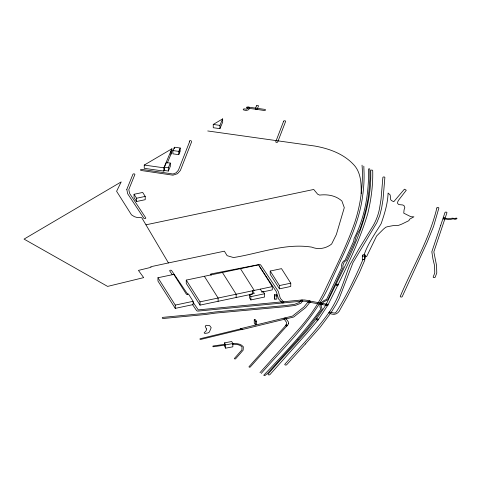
<?xml version="1.0" encoding="UTF-8"?>
<svg xmlns="http://www.w3.org/2000/svg" width="481" height="481" viewBox="0 0 481 481"><rect width="100%" height="100%" fill="white"/><g stroke="black" fill="none" stroke-linecap="round" stroke-linejoin="round"><path stroke-width="0.72" d="M259.987 372.667L296.591 331.68C307.383 319.697 316.901 306.511 324.086 292.045C334.794 269.047 346.5 246.392 354.81 222.378A443.32 255.946 0 0 0 360.594 198.25C362.061 187.295 362.987 176.208 362.043 165.169M366.227 207.912L368.007 199.134L369.174 188.919L369.913 178.83L369.829 169.186A0.667 0.385 0 0 0 369.131 168.813A0.667 0.385 0 0 0 368.494 169.216L368.512 169.48C369.011 193.134 364.911 217.346 354.118 238.468L353.619 241.276L345.057 260.167C342.442 261.255 340.897 264.7 341.817 267.37L326.521 299.483C322.763 300.372 317.652 304.972 320.911 308.988C304.076 332.72 283.916 353.968 263.955 375.012A0.667 0.385 0 0 0 264.141 375.547A0.667 0.385 0 0 0 265.067 375.445L267.899 373.003L297.949 339.598M366.227 207.924L363.414 219.114L359.914 229.545C357.611 233.183 355.459 237.109 354.924 241.444L346.308 260.449L344.324 261.82L342.815 265.632L343.139 267.496L327.747 299.807L323.394 302.038L321.031 305.832L322.228 309.169L307.437 328.691L297.955 339.592M440.674 225.397L431.836 251.761L432.924 258.874L434.571 265.698L434.758 272.949L433.213 276.948A1.004 0.577 0 0 0 433.976 277.639A1.004 0.577 0 0 0 435.173 277.2L436.766 272.998L436.58 265.65L433.832 251.894L446.927 212.758A1.004 0.577 0 0 0 446.103 212.091A1.004 0.577 0 0 0 444.949 212.566L440.68 225.385M163.859 171.092L163.859 167.815L171.891 148.791L144.252 165.061L144.252 168.338L163.859 171.092L164.706 169.084M167.25 163.065L171.891 152.062L171.891 148.791M178.764 154.66L178.764 151.383L180.189 148.01L174.561 147.216L172.913 150.559L172.913 153.836L178.764 154.66L180.189 151.287L180.189 148.01M164.436 167.22L166.426 162.524L170.322 163.077L170.322 166.354L168.338 171.05L164.436 170.496L164.436 167.22L168.338 167.773L170.322 163.077M219.907 128.661L219.907 125.385L222.667 118.897L213.251 124.441L213.251 127.718L219.907 128.661L222.667 122.174L222.667 118.897M364.027 255.05C367.929 243.5 374.976 233.868 381.132 223.683C384.541 213.853 387.812 203.457 388.077 193.031L390.169 194.931L390.68 199.645L391.474 200.577L393.771 201.701L404.425 189.165L406.295 190.223L398.328 200.517L397.595 202.218L397.667 203.529L398.863 204.599L402.663 204.96L403.956 205.519L404.828 207.684L404.07 209.806L403.751 213.155L410.882 216.733L413.919 216.817L409.391 219.306L408.958 220.623L401.978 224.026L398.647 225.324L392.995 225.655L387.758 226.629L385.78 227.242L383.489 229.106L376.617 235.985L366.642 256.565L364.935 256.932M364.556 259.62L364.556 256.343L365.151 255.092L362.939 254.744L362.337 256L362.337 259.277L364.556 259.62L365.151 258.369L365.151 255.092M326.016 304.671C346.164 262.325 372.444 219.234 370.701 170.647A1.004 0.577 0 0 1 371.699 170.064A1.004 0.577 0 0 1 372.709 170.635C373.094 185.185 371.14 199.729 367.694 213.853L367.682 213.883C358.086 245.659 342.688 275.385 327.934 305.014A1.004 0.577 0 0 1 326.238 305.237A1.004 0.577 0 0 1 326.749 304.281A1.004 0.577 0 0 1 327.934 305.014M326.034 304.641C310.317 330.519 287.5 351.028 268.139 374.074A1.004 0.577 0 0 0 268.566 374.855A1.004 0.577 0 0 0 269.919 374.603L306.487 333.652L318.284 319.667L327.916 305.044M308.507 301.328L303.98 306.95L292.502 316.083L241.071 328.571A1.004 0.577 0 0 0 240.524 329.329A1.004 0.577 0 0 0 241.835 329.641L293.705 317.015L305.657 307.581L310.323 301.815M305.351 344.023L320.4 326.924L330.874 312.884L336.297 304.148L339.147 298.545L353.024 262.542L376.833 222.685L379.756 215.512L381.607 208.129L383.032 199.374L384.866 177.513A1.004 0.577 0 0 0 383.85 176.942A1.004 0.577 0 0 0 382.864 177.531L381.03 199.296L379.611 208.002A145.863 84.217 0 0 1 373.16 225.697L358.934 248.881L349.651 265.211C343.596 281.259 338.967 298.22 329.022 312.44C315.951 331.036 299.897 347.21 284.89 364.207A1.004 0.577 0 0 0 285.317 364.989A1.004 0.577 0 0 0 286.67 364.742L305.345 344.029M261.267 373.388C286.61 344.294 316.462 317.093 331.361 280.579C343.711 252.82 359.163 225.451 362.788 194.775A417.875 241.258 0 0 0 364.081 173.659L363.822 166.179M254.257 319.781L255.273 319.534L256.529 321.266L256.529 324.543L255.519 324.783L254.257 323.058L254.257 319.781L255.519 321.506L255.519 324.783M255.519 321.506L256.529 321.266M168.44 262.933L150.655 266.757L151.106 267.304L138.438 270.4L143.675 277.627L107.612 286.405L24.05 239.099L121.206 181.902L116.6 191.282L131.475 214.839L134.409 216.672L137.271 217.544L141.733 217.677L168.44 262.933L224.386 251.178L227.14 255.694L233.513 257.545C259.512 253.451 285.173 242.899 311.814 247.144C318.416 249.904 326.064 248.491 331.619 244.041L336.351 234.53L344.294 207.66L341.913 201.034C335.852 195.496 327.495 194.132 319.576 195.094L317.634 194.186L313.732 189.472L146.05 224.795M260.275 289.147L261.971 291.817L263.167 291.564L264.562 293.759L264.562 297.036L250.866 299.94L249.465 297.733L249.465 294.456L254.293 293.428L252.591 290.764L200.018 301.846L186.255 280.104L258.556 264.863L272.306 286.61L272.306 289.887L261.694 292.123M134.049 194.276L142.695 192.442L145.22 196.41L145.22 199.687L136.574 201.521L134.049 197.553L134.049 194.276L136.574 198.244L136.574 201.521M136.574 198.244L145.22 196.41M157.948 277.753L173.833 274.398L186.484 294.378L188.462 293.957L193.121 301.316L193.121 304.593L175.252 308.369L157.948 281.03L157.948 277.753L175.252 305.092L175.252 308.369M270.22 271.043L281.517 268.645L290.758 283.177L290.758 286.448L279.461 288.847L270.22 274.32L270.22 271.043L279.461 285.57L279.461 288.847M175.252 305.092L193.121 301.316M272.306 286.61L252.591 290.764L252.591 294.041L200.018 305.122L186.255 283.375L186.255 280.104M279.461 285.57L290.758 283.177M249.465 294.456L250.866 296.663L264.562 293.759M224.519 342.857L231.71 341.516L232.846 343.542L232.846 346.819L225.643 348.16L224.519 346.134L224.519 342.857L225.643 344.883L225.643 348.16M225.643 344.883L232.846 343.542M225.102 344.27L213.323 345.965A0.667 0.385 0 0 0 212.842 346.434A0.667 0.385 0 0 0 213.648 346.717L224.645 345.13M274.471 294.883L276.503 294.673L276.84 295.761L276.84 299.038L274.807 299.248L274.471 294.883L274.807 299.248M274.807 295.971L276.84 295.761M232.353 343.494C236.165 343.476 240.771 343.488 243.344 346.777L243.145 350.186L235.672 358.736A0.667 0.385 0 0 1 234.776 358.91A0.667 0.385 0 0 1 234.481 358.387L241.883 349.915L241.997 346.885C239.562 344.234 235.714 344.288 232.377 344.264M207.738 130.964L314.682 146.02C328.649 148.479 342.929 153.511 352.976 163.931C360.912 171.573 361.375 183.207 361.171 193.5M172.913 150.559L178.764 151.383M144.252 165.061L163.859 167.815M213.251 124.441L219.907 125.385M362.337 256L364.556 256.343M309.704 301.016L327.302 304.293M309.127 302.128L326.647 305.393M309.782 301.034C306.908 300.409 303.691 299.308 300.799 300.372L299.477 302.405L294.45 304.371L284.536 305.621L215.326 311.947L205.056 313.378L163.095 317.334A1.004 0.577 0 0 0 162.265 318.001A1.004 0.577 0 0 0 163.42 318.476L205.417 314.514L215.68 313.083L284.932 306.758L295.418 305.393L300.865 303.258L302.423 301.166L305.128 301.22L309.049 302.11M187.861 294.528L171.621 270.569A1.004 0.577 0 0 0 170.322 270.238A1.004 0.577 0 0 0 169.751 270.989L172.276 274.717M193.272 302.519L198.268 309.89L301.587 300A1.004 0.577 0 0 1 302.729 300.487A1.004 0.577 0 0 1 301.894 301.148L197.793 311.111L196.693 310.75L192.484 304.539M259.091 265.783L276.286 291.6L278.493 298.887L282.004 302.603A1.004 0.577 0 0 0 283.363 302.832A1.004 0.577 0 0 0 283.766 302.05L280.333 298.412L278.192 291.239L260.618 264.845L259.361 264.502L211.123 273.923A1.004 0.577 0 0 0 210.45 274.549A1.004 0.577 0 0 0 211.381 275.054M240.458 268.675L254.215 290.422M222.402 272.48L236.165 294.228L236.165 297.505M204.353 276.286L218.109 298.034L218.109 301.31M276.503 294.673L276.503 295.983M250.866 296.663L250.866 299.94M200.018 301.846L200.018 305.122M179.503 149.627L179.503 152.904M174.254 147.402L174.254 148.713M170.917 151.094L170.917 154.371M168.338 167.773L168.338 171.05M288.648 323.25L287.542 325.589A1.004 0.577 0 0 1 286.189 325.841A1.004 0.577 0 0 1 285.756 325.066L286.357 324.38L286.484 322.336L284.091 318.909A1.004 0.577 0 0 1 284.644 318.157A1.004 0.577 0 0 1 285.948 318.476L288.402 321.975L288.648 323.25M126.798 189.4L127.705 193.819L143.837 218.218A1.004 0.577 0 0 0 145.13 218.548A1.004 0.577 0 0 0 145.713 217.803L129.623 193.47L128.794 189.562L134.86 174.573A1.004 0.577 0 0 0 134.115 173.875A1.004 0.577 0 0 0 132.912 174.308L126.798 189.4M206.451 328.938L206.169 330.754L204.136 332.852L204.816 333.423L207.966 332.942L209.385 332.046L211.183 327.681L209.68 325.643L206.102 325.282L205.213 326.34L206.451 328.938M256.475 105.88L255.387 108.556A1.004 0.577 0 0 0 256.096 109.265L264.237 110.504A1.004 0.577 0 0 0 265.464 110.095A1.004 0.577 0 0 0 264.748 109.385L247.679 107.029A1.004 0.577 0 0 0 246.47 107.455A1.004 0.577 0 0 0 247.21 108.153L256.12 109.265A1.004 0.577 0 0 0 257.323 108.85L258.459 106.054A1.004 0.577 0 0 0 257.612 105.393A1.004 0.577 0 0 0 256.475 105.88M436.856 207.996C429.419 239.177 412.644 266.997 400.294 296.32A1.004 0.577 0 0 0 401.004 297.024A1.004 0.577 0 0 0 402.23 296.615L426.875 242.887L433.531 226.569L438.84 208.171A1.004 0.577 0 0 0 438.005 207.515A1.004 0.577 0 0 0 436.856 207.996M247.541 107.636L247.186 108.742L246.506 109.199L244.48 108.91A1.004 0.577 0 0 0 243.272 109.337A1.004 0.577 0 0 0 244.005 110.035C245.989 110.792 249.278 110.486 249.513 107.846A1.004 0.577 0 0 0 248.707 107.167A1.004 0.577 0 0 0 247.541 107.636M283.646 121.218L275.769 141.685A1.004 0.577 0 0 0 276.527 142.376A1.004 0.577 0 0 0 277.723 141.937L285.606 121.465A1.004 0.577 0 0 0 284.842 120.779A1.004 0.577 0 0 0 283.646 121.218M189.544 141.823L178.433 170.166L176.13 172.823L173.022 174.002L141.781 169.378A1.004 0.577 0 0 0 140.56 169.793A1.004 0.577 0 0 0 141.282 170.502L172.95 175.186L177.459 173.707L180.363 170.49L191.552 141.943L191.306 141.077A1.004 0.577 0 0 0 190.097 140.65A1.004 0.577 0 0 0 189.352 141.348L189.544 141.823M362.83 259.86C355.212 277.687 346.801 295.31 336.447 311.73C335.131 314.321 332.365 312.337 330.315 312.109A1.004 0.577 0 0 0 329.016 312.44A1.004 0.577 0 0 0 329.587 313.191C334.271 315.867 338.54 313.726 340.356 309.079L347.462 296.434L359.403 272.697L364.778 260.143A1.004 0.577 0 0 0 364.045 259.439A1.004 0.577 0 0 0 362.83 259.86M286.051 325.15L249.062 366.642A0.667 0.385 0 0 0 249.35 367.159A0.667 0.385 0 0 0 250.252 366.997L287.241 325.505A0.667 0.385 0 0 0 286.953 324.988A0.667 0.385 0 0 0 286.051 325.15M455.964 218.182L454.749 218.56C451.455 217.256 447.907 219.961 444.42 218.079A0.667 0.385 0 0 0 443.614 218.362A0.667 0.385 0 0 0 444.107 218.825L449.813 219.631L453.078 218.837L455.026 219.354L456.601 218.861A0.667 0.385 0 0 0 456.872 218.338A0.667 0.385 0 0 0 455.964 218.182M241.191 328.751L200.33 338.684A0.667 0.385 0 0 0 199.976 339.189A0.667 0.385 0 0 0 200.854 339.4L241.715 329.467A0.667 0.385 0 0 0 242.069 328.962A0.667 0.385 0 0 0 241.191 328.751M443.626 218.897A1.004 0.577 0 0 0 445.256 218.548A1.004 0.577 0 0 0 443.915 217.911A1.004 0.577 0 0 0 443.626 218.897M336.556 285.197A1.004 0.577 0 0 0 338.239 284.932A1.004 0.577 0 0 0 337.007 284.223A1.004 0.577 0 0 0 336.556 285.197M316.829 319.895A1.004 0.577 0 0 0 318.386 319.45A1.004 0.577 0 0 0 316.937 318.897A1.004 0.577 0 0 0 316.829 319.895M308.874 302.062A1.004 0.577 0 0 0 310.419 301.599A1.004 0.577 0 0 0 308.952 301.058A1.004 0.577 0 0 0 308.874 302.062M320.785 304.142A1.004 0.577 0 0 0 322.486 303.95A1.004 0.577 0 0 0 321.338 303.192A1.004 0.577 0 0 0 320.785 304.142"/></g></svg>
